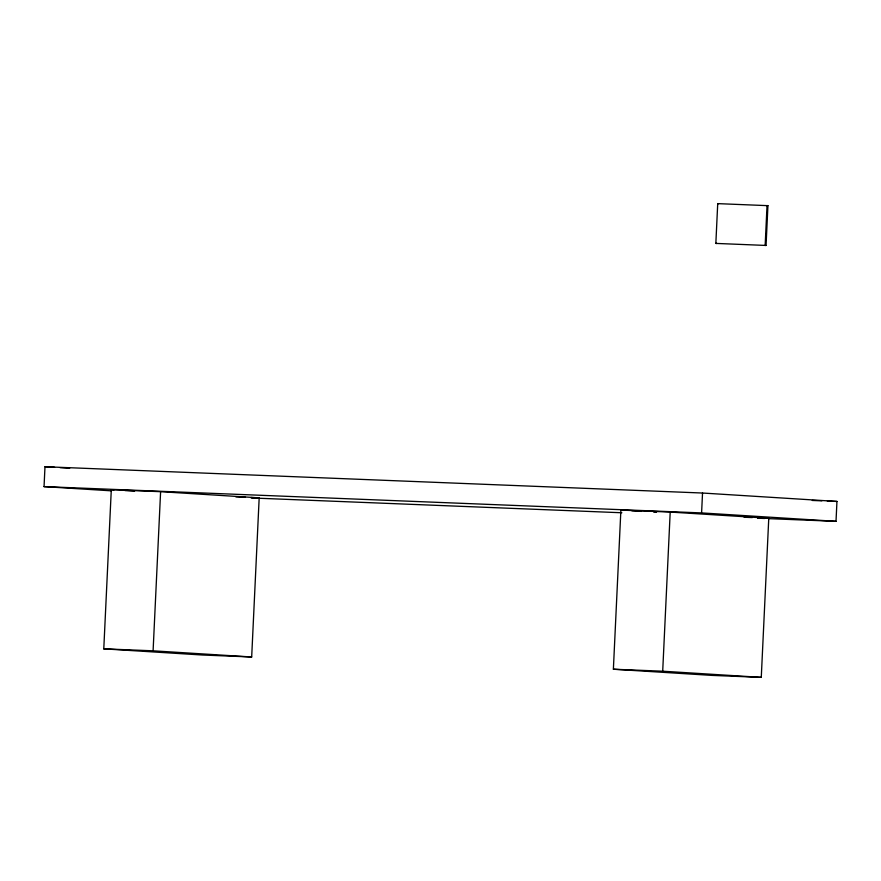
<?xml version="1.0" encoding="UTF-8"?>
<svg xmlns="http://www.w3.org/2000/svg" width="881" height="881" viewBox="0 0 881 881"><rect width="100%" height="100%" fill="white"/><g stroke="black" fill="none" stroke-linecap="round" stroke-linejoin="round"><path stroke-width="1.32" d="M111.259 490.827L44.05 486.62L44.986 466.732L702.531 493.03L836.95 501.443L836.014 521.332L768.75 518.645M103.782 648.845L111.292 489.715L160.606 491.686L259.179 497.853L251.68 656.984L202.355 655.012L103.782 648.845L153.096 650.817L251.68 656.984M153.096 650.817L160.606 491.686M613.374 669.23L620.885 510.099L670.199 512.07L768.772 518.237L761.272 677.368L711.958 675.397L613.374 669.23L662.699 671.201L761.272 677.368M662.699 671.201L670.199 512.07M836.014 521.332L701.595 512.918L702.531 493.03M715.846 243.409L717.718 203.632L767.935 205.658L766.052 245.447L715.846 243.409L716.738 243.475M812.238 500.452L821.852 500.837M827.336 501.058L836.95 501.443M44.05 486.62L701.595 512.918M235.888 496.917L245.48 497.302M250.964 497.523L259.179 497.853M744.115 517.257L752.33 517.576M757.814 517.797L768.772 518.237M251.228 497.941L621.865 512.764M757.77 518.204L764.631 518.48M767.935 205.658L767.032 205.603L765.16 245.392L766.052 245.447M717.718 203.632L718.621 203.687M44.986 466.732L54.589 467.326M60.073 467.668L69.676 468.274M631.831 510.782L641.423 511.387M653.746 512.158L656.477 512.324M111.292 489.715L114.023 489.891M124.981 490.574L134.562 491.169"/></g></svg>
